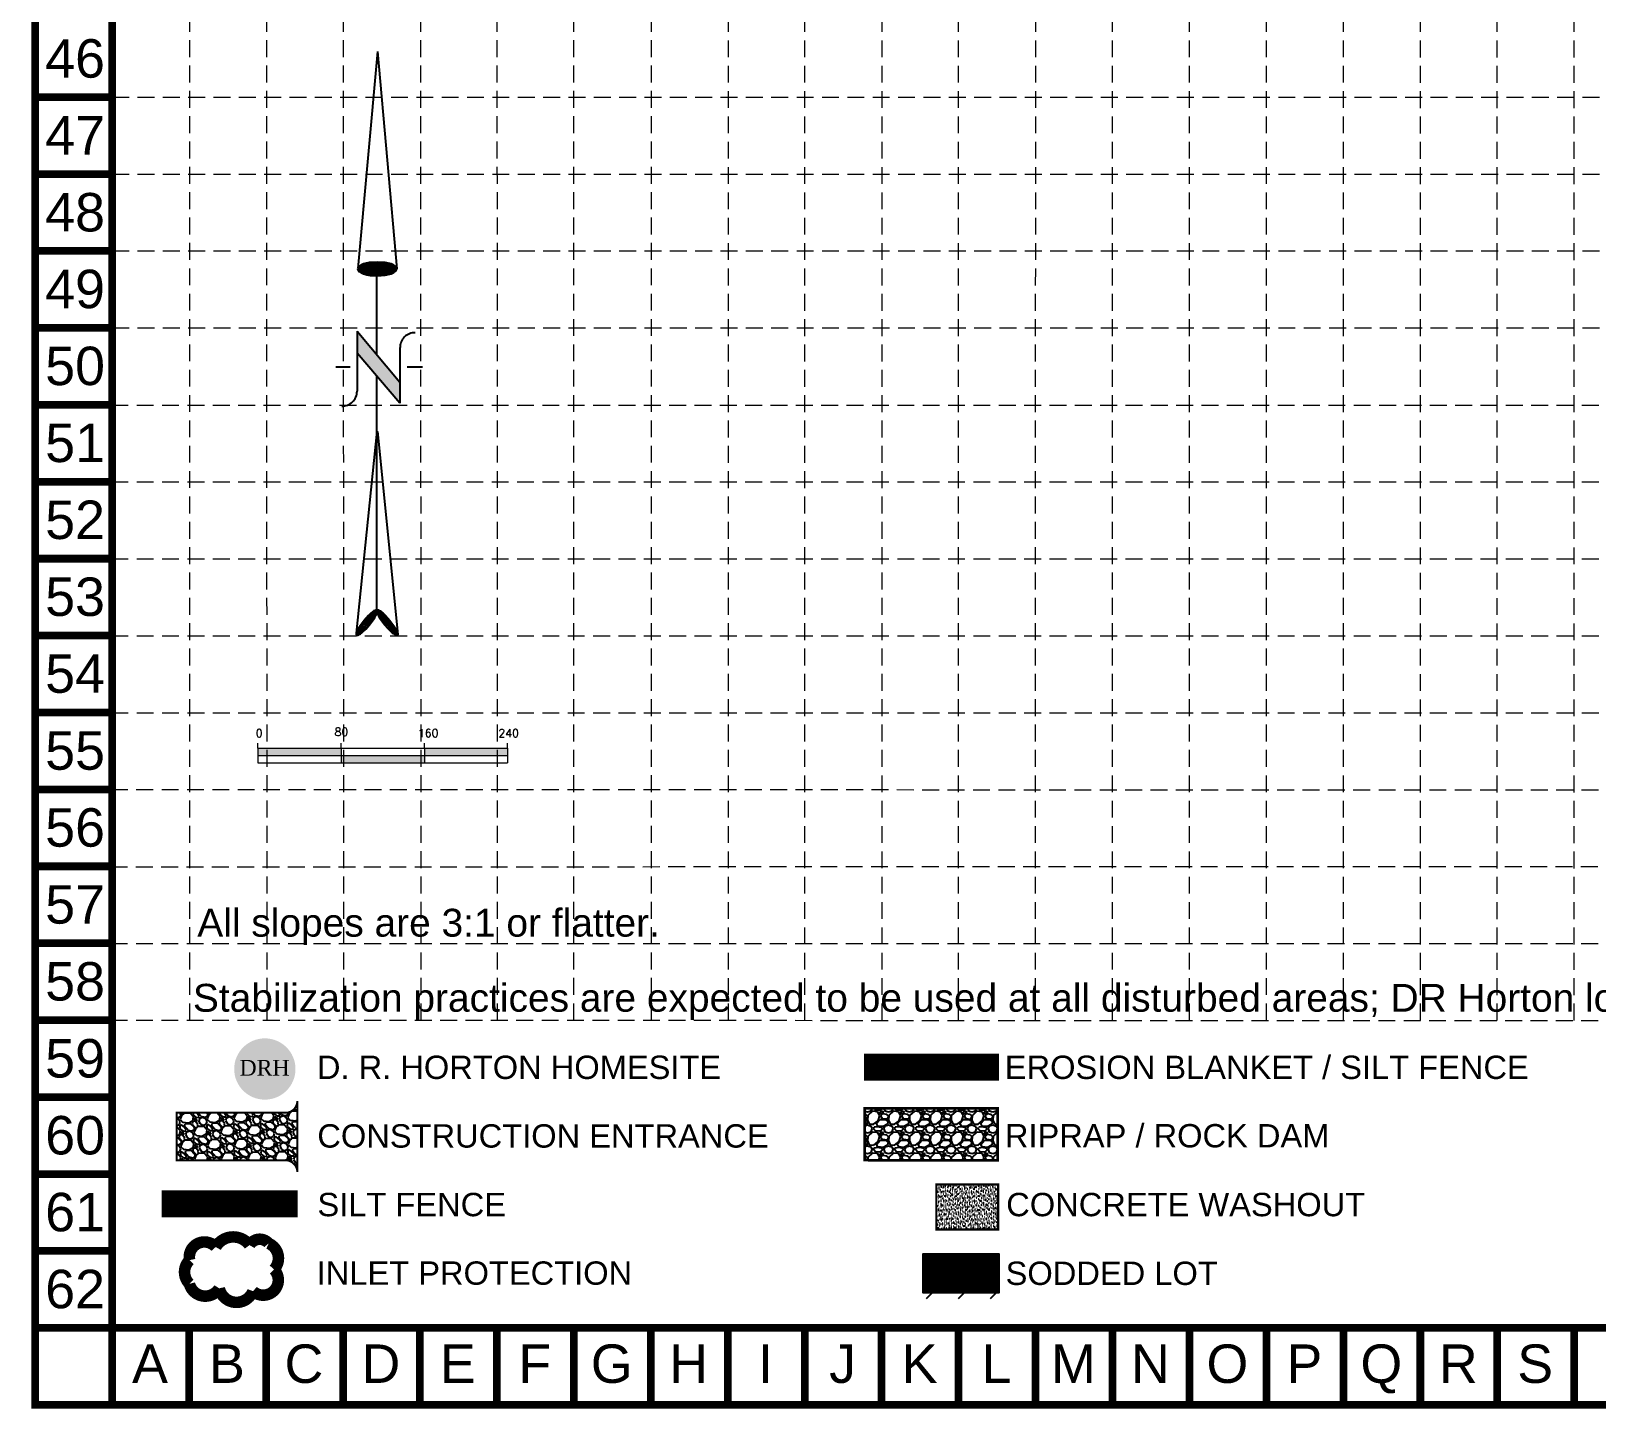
# Model space of a CAD drawing. Header units: inches. Extents: x 4200 to 7167, y -457 to 4285.
# Drawn here: x 4200 to 5705, y -457 to 867 of the extents above; entities that cross this region are included whole.
import ezdxf
from ezdxf.enums import TextEntityAlignment as Align

# ---------------------------------------------------------------- set-up
doc = ezdxf.new("R2010")
doc.units = ezdxf.units.IN
doc.header["$MEASUREMENT"] = 0
doc.linetypes.add('DASHED', pattern=[0.75, 0.5, -0.25])
doc.linetypes.add('HIDDEN', pattern=[0.375, 0.25, -0.125])
doc.layers.add('0339al - Level 22', color=7, linetype='Continuous', lineweight=0)
doc.layers.add('Level 1', color=7, linetype='Continuous', lineweight=0)
for name, color, linetype in [('BASE', 7, 'Continuous'), ('GRID', 254, 'DASHED'), ('LEGEND', 7, 'Continuous'), ('NARROW', 7, 'Continuous')]:
    doc.layers.add(name, color=color, linetype=linetype)
doc.styles.add('DRHorton', font='dutcheb.ttf')
doc.styles.add('L120', font='simplex.shx', dxfattribs={"height": 4.8})
doc.styles.add("L200'", font='ARIAL.TTF', dxfattribs={"height": 0.001969})
doc.styles.get("Standard").update_dxf_attribs({"font": 'ARIAL.TTF'})

# ---------------------------------------------------------------- blocks, each defined once
blk = doc.blocks.new('North Arrow')
at = {"layer": 'NARROW'}
for p, q in [((32.43, 3.06), (32.43, 4.63)), ((0, 0), (22.36, 2)), ((28.77, -2.09), (34.02, 2.32)), ((36.18, 2.33), (30.46, 2.33)), ((36.16, 2.32), (31.04, -2.09)), ((39.1, 0.01), (59.96, 2.11)), ((0, 0), (22.33, -2.02)), ((31.2, -0.05), (21.66, -0.05)), ((21.66, -0.05), (21.66, -0.05)), ((57.45, -0.05), (33.41, -0.05)), ((59.83, -2.14), (39.04, -0.01)), ((57.69, -0.03), (57.77, -0.01)), ((57.77, -0.05), (57.69, -0.03)), ((28.77, -2.09), (34.95, -2.09)), ((32.43, -4.26), (32.43, -2.8))]:
    blk.add_line(p, q, dxfattribs=at)
blk.add_lwpolyline([(22.36, -2.03), (22.59, -1.93, 0.091577), (22.87, -1.44, 0.048306), (23.03, -0.75), (23.07, -0.01), (23.01, 0.82, 0.048306), (22.87, 1.42, 0.091577), (22.59, 1.91), (22.36, 2.01), (22.14, 1.91, 0.091577), (21.86, 1.42, 0.048306), (21.72, 0.82), (21.66, -0.01), (21.72, -0.83, 0.048306), (21.86, -1.44, 0.091577), (22.14, -1.93)], format="xyb", close=True, dxfattribs=at)
for points in [[(57.46, -0.03), (57.44, 0.08, -0.066818), (57.67, 0.47, -0.03073), (58.01, 0.84), (58.52, 1.29), (59.07, 1.7, -0.03073), (59.5, 1.95, -0.066818), (59.93, 2.1), (60.04, 2.06)], [(60.04, 2.06), (60.05, 1.95, -0.066818), (59.82, 1.56, -0.03073), (59.43, 1.14), (58.97, 0.74), (58.42, 0.33, -0.03073), (57.99, 0.08, -0.036692), (57.76, -0.02)], [(57.46, -0.04), (57.44, -0.15, 0.066818), (57.67, -0.54, 0.03073), (58.01, -0.9), (58.52, -1.36), (59.07, -1.77, 0.03073), (59.5, -2.02, 0.066818), (59.93, -2.17), (60.04, -2.13)], [(60.04, -2.13), (60.05, -2.01, 0.066818), (59.82, -1.63, 0.03073), (59.43, -1.2), (58.97, -0.8), (58.42, -0.4, 0.03073), (57.99, -0.15, 0.036692), (57.76, -0.05)]]:
    blk.add_lwpolyline(points, format="xyb", dxfattribs=at)
for centre, start, end in [((30.46, 3.86), 178.8769, 270), ((34.95, -3.62), 358.8769, 90)]:
    blk.add_arc(centre, 1.53, start, end, dxfattribs=at)
for points in [[(23.02, 0.75), (21.85, 1.42), (22.87, 1.44), (22.14, 1.91)], [(22.87, 1.44), (22.14, 1.91), (22.59, 1.91), (22.36, 2)], [(31.05, -2.09), (36.15, 2.36), (28.75, -2.06), (34.01, 2.36)], [(59.26, 1), (58.69, 1.42), (59.45, 1.15), (59, 1.65)], [(59.45, 1.15), (59, 1.65), (59.62, 1.34), (59.28, 1.82)], [(59.62, 1.34), (59.28, 1.82), (59.81, 1.55), (59.49, 1.95)], [(59.81, 1.55), (59.49, 1.95), (59.93, 1.73), (59.69, 2.04)], [(59.93, 1.73), (59.69, 2.04), (60.05, 1.94), (59.93, 2.1)], [(60.05, 1.94), (59.93, 2.1), (60.04, 2.06)], [(23.03, -0.76), (21.67, -0.05), (23.07, -0.05), (21.72, 0.82)], [(23.07, -0.05), (21.72, 0.82), (23.02, 0.75), (21.85, 1.42)], [(57.44, 0.08), (57.7, -0.01), (57.5, 0.21), (57.77, -0.01)], [(57.45, -0.04), (57.69, -0.02), (57.44, 0.08), (57.7, -0.01)], [(57.5, 0.21), (57.77, -0.01), (57.6, 0.39), (57.94, 0.06)], [(57.6, 0.39), (57.94, 0.06), (57.68, 0.5), (58.07, 0.13)], [(57.68, 0.5), (58.07, 0.13), (57.84, 0.66), (58.29, 0.26)], [(57.84, 0.66), (58.29, 0.26), (58.03, 0.86), (58.52, 0.41)], [(58.03, 0.86), (58.52, 0.41), (58.26, 1.07), (58.73, 0.57)], [(58.26, 1.07), (58.73, 0.57), (58.52, 1.3), (59.05, 0.81)], [(58.52, 1.3), (59.05, 0.81), (58.7, 1.42), (59.26, 0.99)], [(22.87, -1.44), (21.72, -0.87), (23.03, -0.76), (21.67, -0.05)], [(22.58, -1.93), (21.86, -1.45), (22.87, -1.44), (21.72, -0.87)], [(22.36, -2.01), (22.14, -1.93), (22.58, -1.93), (21.86, -1.45)], [(57.44, -0.14), (57.69, -0.02), (57.45, -0.04), (57.69, -0.02)], [(57.46, -0.19), (57.7, -0.03), (57.44, -0.14), (57.69, -0.02)], [(57.53, -0.33), (57.76, -0.05), (57.46, -0.19), (57.7, -0.03)], [(57.63, -0.48), (57.9, -0.1), (57.53, -0.33), (57.76, -0.05)], [(57.78, -0.66), (58.09, -0.2), (57.63, -0.48), (57.9, -0.1)], [(57.97, -0.87), (58.34, -0.35), (57.78, -0.66), (58.09, -0.2)], [(58.24, -1.11), (58.61, -0.54), (57.97, -0.87), (58.34, -0.35)], [(58.61, -1.43), (58.93, -0.77), (58.24, -1.11), (58.61, -0.54)], [(58.91, -1.64), (59.2, -1), (58.61, -1.43), (58.93, -0.77)], [(59.12, -1.79), (59.57, -1.36), (58.92, -1.65), (59.2, -1.01)], [(59.35, -1.93), (59.81, -1.62), (59.12, -1.79), (59.57, -1.36)], [(59.54, -1.32), (59.41, -1.18), (59.21, -1.01)], [(59.58, -2.05), (59.93, -1.79), (59.35, -1.93), (59.81, -1.62)], [(59.78, -2.13), (60.05, -2.01), (59.58, -2.05), (59.93, -1.79)], [(59.92, -2.17), (60.04, -2.13), (59.78, -2.13), (60.05, -2.01)]]:
    blk.add_solid(points, dxfattribs=at)
blk = doc.blocks.new('DRHorton')
h = blk.add_hatch(color=1)
h.paths.add_polyline_path([(78.7, 25.78, 1), (40.43, 25.78, 1)])
h.paths.add_polyline_path([(42.33, 17.91), (76.5, 17.91), (76.5, 34.87), (42.33, 34.87)], flags=24)
at = {"layer": 'BASE', "color": 176, "style": 'DRHorton'}
blk.add_text('DRH', height=9.814, dxfattribs=at).set_placement((59.39, 21.64), align=Align.CENTER)
blk = doc.blocks.new('A$C6D3746FF')
h = blk.add_hatch(color=7)
h.paths.add_polyline_path([(82.1, 7.2), (82.1, 14.4), (2.1, 14.4), (2.1, 7.2)])
h.paths.add_polyline_path([(82.1, 7.2), (82.1, 0), (162.1, 0), (162.1, 7.2)])
h.paths.add_polyline_path([(162.1, 14.4), (162.1, 7.2), (242.1, 7.2), (242.1, 14.4)])
at = {"color": 7}
for p, q in [((2.1, 14.4), (2.1, 19.2)), ((82.1, 14.4), (82.1, 19.2)), ((162.1, 14.4), (162.1, 19.2)), ((242.1, 14.4), (242.1, 19.2)), ((2.1, 14.4), (82.1, 14.4)), ((2.1, 14.4), (2.1, 0)), ((2.1, 7.2), (242.1, 7.2)), ((2.1, 0), (82.1, 0)), ((82.1, 14.4), (242.1, 14.4)), ((82.1, 14.4), (82.1, 0)), ((82.1, 0), (242.1, 0)), ((162.1, 14.4), (162.1, 0)), ((242.1, 14.4), (242.1, 0))]:
    blk.add_line(p, q, dxfattribs=at)
at = {"color": 7, "style": 'L120'}
for s, p in [('0', (0, 24.9)), ('80', (75.8, 26.1)), ('160', (155.9, 24.9)), ('240', (233.3, 24.9))]:
    blk.add_text(s, height=7.68, dxfattribs=at).set_placement(p)

msp = doc.modelspace()

# ---------------------------------------------------------------- hatches: boundary and pattern name
at = {"layer": 'BASE'}
h = msp.add_hatch(dxfattribs=at)
h.set_pattern_fill('AR-SAND', color=30, scale=1.736993, style=0)
h.set_pattern_definition([(37.5, (6539.8922, -415.3975), (-0.109419, 3.3468795), [0, -2.6402294, 0, -2.952888, 0, -2.8226137]), (7.5, (6539.892, -415.3975), (3.07409, 4.902048), [0, -1.4243343, 0, -2.3796805, 0, -0.9119214]), (327.5, (6537.7557, -415.3975), (5.409243, 0.00983), [0, -0.8684965, 0, -3.1265875, 0, -4.0819337]), (317.5, (6537.7557, -415.3975), (5.221621, 1.524516), [0, -0.4342483, 0, -2.049652, 0, -2.3449406])])
h.paths.add_polyline_path([(5129.5, -285.1), (5129.5, -241.7), (5070, -241.7), (5070, -285.1)])
at = {"layer": 'LEGEND'}
h = msp.add_hatch(dxfattribs=at)
h.set_pattern_fill('GRAVEL', color=4, scale=18.259564, angle=-43.9343, style=0)
h.set_pattern_definition([(184.078545, (-21182.9604, -11241.8519), (-219.216723714, -16.991803006), [2.456569, -243.200743]), (141.0354448, (-21185.4108, -11242.0266), (170.461510197, -138.879699247), [4.215549, -417.339232]), (88.576145, (-21188.6885, -11239.3757), (-7.86632891, -271.33393736), [2.972438, -294.271722]), (223.339445, (-21196.9841, -11237.7221), (266.530910165, 250.318520968), [3.838854, -380.0465]), (248.899445, (-21199.7761, -11240.3568), (86.281886766, 221.138001114), [3.7643, -372.666258]), (313.339445, (-21201.1312, -11243.8687), (-250.318520968, 266.530910165), [3.838854, -380.0465]), (353.7599448, (-21198.49656, -11246.6607), (-297.632670499, 33.204474351), [5.076688, -502.59175]), (28.3210448, (-21193.44995, -11247.2125), (370.765474433, 200.602560846), [4.792917, -474.498899]), (77.495345, (-21189.2307, -11244.9387), (59.502838537, 272.294576368), [3.851855, -381.334073]), (131.302145, (-21188.3967, -11241.1782), (131.97419078, -152.50914776), [4.397487, -215.47679]), (178.4631448, (-21191.2992, -11237.87466), (-297.152393604, 7.38599601), [5.686905, -563.003993]), (94.879845, (-21184.0929, -11250.396), (-16.03123933, 167.57981925), [1.94101, -192.160806]), (127.534945, (-21184.258, -11248.462), (145.603623796, -190.996864833), [3.69276, -365.584067]), (181.065745, (-21186.508, -11245.534), (-12.669083, -13.1493814), [2.582286, -23.240627]), (159.264345, (-21185.908, -11243.069), (91.08505783, -37.04661997), [1.390612, -137.670085]), (247.867145, (-21187.2085, -11242.5766), (24.85786458, 52.1172134), [1.96661, -96.364157]), (347.029545, (-21187.9494, -11244.3983), (64.78629547, -11.70842494), [3.194127, -103.276516]), (117.630845, (-21184.837, -11245.115), (13.6297014, -38.48752), [2.30967, -55.432148]), (332.455245, (-21194.8351, -11235.2286), (169.50094663, -87.24278261), [3.235595, -320.324706]), (26.411945, (-21191.9663, -11236.7248), (-191.957343533, -93.966922134), [2.714485, -268.733457]), (249.264345, (-21182.303, -11242.4854), (37.04661997, 91.08505783), [2.781206, -136.279491]), (299.676245, (-21183.2877, -11245.0864), (-93.486656898, 166.1388546), [3.235595, -320.324706]), (295.509745, (-21202.69, -11243.3812), (-40.40880325, 89.64412067), [3.120194, -152.889596]), (250.840845, (-21201.3462, -11246.1972), (73.61312946, 207.98849156), [2.614368, -258.822805]), (22.867145, (-21194.8406, -11255.7614), (89.64416396, 40.40870795), [2.781206, -136.279491]), (333.419745, (-21192.2779, -11254.6807), (-221.618177913, 112.10061671), [3.060869, -303.025211]), (25.509745, (-21201.2838, -11249.5536), (-89.64412067, -40.40880325), [1.560097, -154.449693]), (57.375645, (-21195.6295, -11255.0013), (37.5269797, 65.2665681), [0.931055, -92.17481]), (122.029545, (-21195.1276, -11254.217), (26.7790846, -51.1565959), [3.7643, -71.5218]), (142.074745, (-21197.124, -11251.02585), (144.16284001, -113.541419286), [3.48849, -345.359993]), (259.755845, (-21189.0896, -11245.582), (12.1887577, 38.9678447), [2.633431, -63.202359]), (309.2229448, (-21189.558, -11248.1732), (198.201146035, -241.67319598), [4.597649, -455.166439]), (17.011145, (-21186.6507, -11251.735), (-141.2810679, -41.36932941), [1.879932, -186.113786]), (46.065745, (-21184.853, -11251.185), (-0.480298, 25.818456), [1.095574, -17.16399]), (76.322145, (-21197.0069, -11250.378), (-36.086142733, -142.721924814), [2.536692, -251.133282]), (4.078545, (-21196.4071, -11247.9132), (219.216723714, 16.991803006), [4.913137, -240.744175]), (316.065745, (-21191.506, -11247.564), (25.818456, 0.480298), [4.747487, -13.512078]), (281.370545, (-21188.0875, -11250.8577), (-42.810034763, 218.73647223), [2.887093, -285.821963]), (210.120345, (-21187.5183, -11253.6882), (-63.82569374, -39.92843314), [2.658629, -130.273007]), (163.7117448, (-21189.818, -11255.0223), (-376.529001766, 109.218575032), [4.328704, -428.542369]), (131.4918448, (-21193.97294, -11253.80825), (-158.272898844, 177.847343977), [4.57948, -453.368073])])
edge = h.paths.add_edge_path()
edge.add_line((4455.6, -229.9), (4455.6, -161.4))
edge.add_arc((4444.2, -161.4), 11.4, -89.9609, 0, ccw=False)
edge.add_line((4444.2, -172.8), (4339.6, -172.8))
edge.add_line((4339.6, -172.8), (4339.6, -218.5))
edge.add_line((4339.6, -218.5), (4444.2, -218.5))
edge.add_arc((4444.2, -229.9), 11.4, 0, 90.0391, ccw=False)
at = {"layer": 'LEGEND', "linetype": 'Continuous'}
h = msp.add_hatch(dxfattribs=at)
h.set_pattern_fill('GRAVEL', color=240, scale=20.068705, style=0)
h.set_pattern_definition([(228.0128, (3573.2927, -1231.9165), (-160.5496065, -180.6183741), [2.69996, -267.29685]), (184.9697, (3571.4865, -1233.9234), (240.82448402, 20.0685308), [4.63322, -458.68882]), (132.5104, (3566.8707, -1234.3248), (200.6868662, -220.75593175), [3.26694, -323.4279]), (267.2737, (3559.0439, -1239.342), (20.06862532, 401.3741108), [4.2192, -417.70116]), (292.8337, (3558.8432, -1243.5564), (-100.343725, 240.8243909), [4.13726, -409.58969]), (357.2737, (3560.4487, -1247.3694), (-401.3741108, 20.06862532), [4.2192, -417.70116]), (37.6942, (3564.6632, -1247.5701), (-260.89331558, -200.68685988), [5.57968, -552.38808]), (72.2553, (3569.0783, -1244.15844), (140.4811527, 441.5114397), [5.2678, -521.51182]), (121.4296, (3570.6838, -1239.1413), (-160.5498072, 260.89306855), [4.2335, -419.1163]), (175.2364, (3568.4762, -1235.5289), (220.7557767, -20.0685353), [4.83319, -236.82603]), (222.3974, (3563.65973, -1235.1275), (-240.82461044, -220.75559877), [6.25036, -618.78591]), (138.8141, (3578.912, -1239.5426), (-140.4809958, 120.4121775), [2.13332, -211.19992]), (171.4692, (3577.3065, -1238.1378), (260.89313374, -40.13756923), [4.05863, -401.8058]), (225, (3573.293, -1237.536), (-2e-15, -20.06871), [2.83814, -25.54329]), (203.1986, (3571.888, -1235.1275), (100.3435208, 40.137437), [1.5284, -151.31031]), (291.8014, (3570.483, -1235.7296), (-20.0687034, 60.206121), [2.16146, -105.91183]), (30.9638, (3571.286, -1237.7365), (60.206076, 40.1374603), [3.5106, -113.50906]), (161.5651, (3574.296, -1235.93), (40.13742, -20.068673), [2.53851, -60.92431]), (16.3895, (3558.8432, -1235.7296), (200.68709655, 60.2059694), [3.55617, -352.06219]), (70.3462, (3562.2549, -1234.7262), (-80.2747256, -220.7558005), [2.98343, -295.35932]), (293.1986, (3574.2961, -1231.9165), (-40.137437, 100.3435208), [3.05676, -149.78194]), (343.6105, (3575.5003, -1234.7262), (-200.68709655, 60.2059694), [3.55617, -352.06219]), (339.444, (3558.8432, -1248.1722), (-100.3435632, 40.13733), [3.42934, -168.03776]), (294.7751, (3562.0542, -1249.3763), (-100.3433695, 220.7558263), [2.8734, -284.46673]), (66.8014, (3574.4968, -1251.9852), (40.137437, 100.3435208), [3.05676, -149.78194]), (17.354, (3575.701, -1249.1756), (-260.8932087, -80.27471064), [3.36414, -333.04867]), (69.444, (3564.6632, -1251.9852), (-40.13733, -100.3435632), [1.71467, -169.75243]), (101.3099, (3573.2927, -1251.9852), (-20.068658, 80.274836), [1.0233, -101.3074]), (165.9638, (3573.092, -1250.982), (60.206127, -20.068666), [4.13726, -78.60812]), (186.009, (3569.0783, -1249.9784), (200.68704743, 20.06869155), [3.83413, -379.57795]), (303.6901, (3571.286, -1239.5426), (-20.068732, 40.137402), [2.89435, -69.4644]), (353.1572, (3572.8913, -1241.9509), (341.1679764, -40.137571), [5.05318, -500.26391]), (60.9454, (3577.9085, -1242.553), (-80.2748215, -140.4809444), [2.0662, -204.55377]), (90, (3578.912, -1240.747), (-20.0687, 20.0687), [1.20412, -18.86458]), (120.2564, (3568.6769, -1249.3763), (80.2747184, -140.480986), [2.78802, -276.01534]), (48.0128, (3567.2721, -1246.968), (160.5496065, 180.6183741), [5.39993, -264.59689]), (0, (3570.884, -1242.954), (20.0687, 20.0687), [5.21786, -14.85084]), (325.3048, (3576.1023, -1242.9543), (-200.6869372, 140.4811095), [3.17314, -314.14094]), (254.0546, (3578.7113, -1244.7605), (-20.068703, -80.2748235), [2.92204, -143.18034]), (207.646, (3577.9085, -1247.5701), (-381.30531547, -200.68720722), [4.75759, -471.00196]), (175.4261, (3573.6941, -1249.7777), (-260.89317937, 20.0686009), [5.03321, -498.28737])])
h.paths.add_polyline_path([(5001.2, -218.4), (5129, -218.6), (5129, -168.5), (5001.2, -168.6)])
at = {"layer": 'LEGEND'}
h = msp.add_hatch(dxfattribs=at)
h.set_pattern_fill('ANSI31', color=2, scale=8.674909, style=0)
h.set_pattern_definition([(45, (4969.0534, -437.3955), (-0.766761, 0.766761), [])])
h.paths.add_polyline_path([(5057, -308.8), (5057, -311), (5057, -345.8), (5130.4, -345.8), (5130.4, -308.8)])
h = msp.add_hatch(dxfattribs=at)
h.set_pattern_fill('ANSI31', color=2, scale=173.498175, style=0)
h.set_pattern_definition([(45, (4969.053, -443.086), (-15.3352, 15.3352), [])])
h.paths.add_polyline_path([(5057, -314.5), (5057, -316.7), (5057, -351.5), (5130.4, -351.5), (5130.4, -314.5)])

# ---------------------------------------------------------------- linework, layer by layer
at = {"layer": 'BASE', "const_width": 7.4}
for points in [[(7163, -453.7), (7163, 4281.3), (4203.6, 4281.3), (4203.6, -453.7)], [(7089, -379.7), (7089, 4207.3), (4277.6, 4207.3), (4277.6, -379.7)]]:
    msp.add_lwpolyline(points, close=True, dxfattribs=at)
for points in [[(4277.6, 804), (4203.6, 804)], [(4277.6, 730), (4203.6, 730)], [(4277.6, 656.1), (4203.6, 656.1)], [(4277.6, 582.1), (4203.6, 582.1)], [(4277.6, 508.1), (4203.6, 508.1)], [(4277.6, 434.1), (4203.6, 434.1)], [(4277.6, 360.1), (4203.6, 360.1)], [(4277.6, 286.1), (4203.6, 286.1)], [(4277.6, 212.2), (4203.6, 212.2)], [(4277.6, 138.2), (4203.6, 138.2)], [(4277.6, 64.2), (4203.6, 64.2)], [(4277.6, -9.8), (4203.6, -9.8)], [(4277.6, -83.8), (4203.6, -83.8)], [(4277.6, -157.8), (4203.6, -157.8)], [(4277.6, -231.8), (4203.6, -231.8)], [(4277.6, -305.7), (4203.6, -305.7)], [(4277.6, -379.7), (4203.6, -379.7)], [(4277.6, -379.7), (4277.6, -453.7)], [(4351.6, -379.7), (4351.6, -453.7)], [(4425.6, -379.7), (4425.6, -453.7)], [(4499.6, -379.7), (4499.6, -453.7)], [(4573.5, -379.7), (4573.5, -453.7)], [(4647.5, -379.7), (4647.5, -453.7)], [(4721.5, -379.7), (4721.5, -453.7)], [(4795.5, -379.7), (4795.5, -453.7)], [(4869.5, -379.7), (4869.5, -453.7)], [(4943.5, -379.7), (4943.5, -453.7)], [(5017.4, -379.7), (4943.5, -379.7)], [(5017.4, -379.7), (5017.4, -453.7)], [(5091.4, -379.7), (5091.4, -453.7)], [(5165.4, -379.7), (5165.4, -453.7)], [(5239.4, -379.7), (5239.4, -453.7)], [(5313.4, -379.7), (5313.4, -453.7)], [(5387.4, -379.7), (5387.4, -453.7)], [(5461.3, -379.7), (5461.3, -453.7)], [(5535.3, -379.7), (5535.3, -453.7)], [(5609.3, -379.7), (5609.3, -453.7)], [(5683.3, -379.7), (5683.3, -453.7)]]:
    msp.add_lwpolyline(points, dxfattribs=at)
at = {"layer": 'BASE', "color": 30, "linetype": 'Continuous', "const_width": 2.17}
msp.add_lwpolyline([(5070, -285.1), (5129.5, -285.1), (5129.5, -241.7), (5070, -241.7)], close=True, dxfattribs=at)
at = {"layer": 'GRID', "color": 252, "linetype": 'HIDDEN', "lineweight": 0, "ltscale": 65}
for p, q in [((4352.3, -83.8), (4351.9, 4204.5)), ((4426.6, -83.8), (4425.6, 4204.5)), ((4500.3, -83.8), (4499.6, 4204.3)), ((4574.7, -83.8), (4573.5, 4204.2)), ((4648, -83.8), (4647.7, 4204.7)), ((4721.5, -83.8), (4721.8, 4204.6)), ((4796.1, -83.8), (4795.7, 4204.3)), ((4870.3, -83.9), (4869.6, 4204.4)), ((4943.7, -83.9), (4943.7, 4204.3)), ((5017.9, -83.9), (5017.8, 4204.3)), ((5091.4, -83.9), (5091.6, 4204.3)), ((5165.4, -83.9), (5165.9, 4204.2)), ((5239.4, -83.9), (5239.4, 4207.3)), ((5313.4, -83.9), (5313.4, 4207.3)), ((5387.4, -83.9), (5387.4, 4207.3)), ((5461.3, -83.9), (5461.3, 4207.3)), ((5535.3, -84), (5535.3, 4207.3)), ((5609.3, -84), (5609.3, 4207.3)), ((5683.3, -84), (5683.3, 4207.3)), ((4277.6, 804), (7089, 804)), ((4277.6, 730), (7089, 730)), ((4277.6, 656.1), (7089, 656.1)), ((4277.6, 582.1), (7089, 582.1)), ((4276.9, 507.8), (7088.3, 507.8)), ((4276.9, 433.9), (7088.3, 433.9)), ((4276.9, 359.9), (7088.3, 359.9)), ((4276.9, 285.9), (7088.3, 285.9)), ((4276.9, 211.9), (7088.3, 211.9)), ((4276.5, 138), (7085.9, 137.8)), ((4276, 63.8), (7085.9, 64.3)), ((4276.2, -10), (7086.2, -10.2)), ((4276.2, -83.8), (7086.1, -84.2))]:
    msp.add_line(p, q, dxfattribs=at)
at = {"layer": 'LEGEND', "color": 84, "const_width": 26.1}
msp.add_lwpolyline([(5000.6, -129), (5130.2, -129)], dxfattribs=at)
at = {"layer": 'LEGEND', "color": 4, "const_width": 1.83}
msp.add_lwpolyline([(4455.6, -229.9), (4455.6, -161.4, -0.414014), (4444.2, -172.8), (4339.6, -172.8), (4339.6, -218.5), (4444.2, -218.5, -0.414413)], format="xyb", close=True, dxfattribs=at)
at = {"layer": 'LEGEND', "color": 240, "linetype": 'Continuous', "const_width": 2.51}
msp.add_lwpolyline([(5001.2, -218.4), (5129, -218.6), (5129, -168.5), (5001.2, -168.6)], close=True, dxfattribs=at)
at = {"layer": 'LEGEND', "color": 200, "const_width": 26.1}
msp.add_lwpolyline([(4325.3, -260.4), (4456.1, -260.4)], dxfattribs=at)
at = {"layer": 'LEGEND', "color": 170, "ltscale": 100, "const_width": 11.1}
msp.add_lwpolyline([(4377.2, -301.9, 0.520567), (4377.2, -301.9, 0.765195), (4352.1, -314.5, 0.417879), (4351.9, -337.3, 0.6649), (4380.6, -341.6, 0.744833), (4413, -344.4, 0.975642), (4433.2, -323.5, 0.520567), (4428.1, -298.4, 0.520567), (4409.7, -300.1, 0.540264), (4377.2, -301.9)], format="xyb", close=True, dxfattribs=at)
at = {"layer": 'LEGEND', "color": 2}
msp.add_lwpolyline([(5057, -311), (5057, -345.8), (5130.4, -345.8), (5130.4, -308.8), (5057, -308.8)], close=True, dxfattribs=at)
at = {"layer": 'Level 1', "color": 7, "linetype": 'Continuous', "lineweight": 0}
msp.add_line((4255, 747.6), (4255, 747.6), dxfattribs=at)

# ---------------------------------------------------------------- block references
at = {"layer": '0339al - Level 22'}
msp.add_blockref('A$C6D3746FF', (4415.7, 163.6), dxfattribs=at)
at = {"layer": 'BASE', "xscale": 9.349999999999994, "yscale": 9.349999999999994, "zscale": 9.35, "rotation": 270}
msp.add_blockref('North Arrow', (4532.6, 847.9), dxfattribs=at)
at = {"layer": 'LEGEND', "xscale": 1.539999999999964, "yscale": 1.540000000000077, "zscale": 1.54}
msp.add_blockref('DRHorton', (4332.7, -170.4), dxfattribs=at)

# ---------------------------------------------------------------- texts
at = {"layer": 'BASE'}
for s, height, p in [('46', 36.99, (4242, 841.2)), ('47', 36.99, (4242, 767.3)), ('48', 36.99, (4242, 693.3)), ('49', 36.99, (4242, 619.5)), ('50', 36.99, (4242, 545.5)), ('51', 36.99, (4242, 471.5)), ('52', 36.99, (4242, 397.5)), ('53', 36.99, (4242, 323.5)), ('54', 36.99, (4242, 249.6)), ('55', 36.99, (4242, 175.6)), ('56', 36.99, (4242, 101.6)), ('57', 36.99, (4242, 27.6)), ('58', 36.99, (4242, -46.4)), ('59', 36.99, (4242, -120.4)), ('60', 36.99, (4242, -194.4)), ('61', 36.99, (4242, -268.3)), ('62', 36.99, (4242, -342.3)), ('A', 37, (4314, -414.1)), ('B', 37, (4388, -414.1)), ('C', 37, (4462, -414.1)), ('D', 37, (4536, -414.1)), ('E', 37, (4610, -414.1)), ('F', 37, (4684, -414.1)), ('G', 37, (4757.9, -414.1)), ('H', 37, (4831.9, -414.1)), ('I', 37, (4905.9, -414.1)), ('J', 37, (4979.9, -414.1)), ('K', 37, (5053.9, -414.1)), ('L', 37, (5127.9, -414.1)), ('M', 37, (5201.8, -414.1)), ('N', 37, (5275.8, -414.1)), ('O', 37, (5349.8, -414.1)), ('P', 37, (5423.8, -414.1)), ('Q', 37, (5497.8, -414.1)), ('R', 37, (5571.8, -414.1)), ('S', 37, (5645.7, -414.1))]:
    msp.add_text(s, height=height, dxfattribs=at).set_placement(p, align=Align.MIDDLE_CENTER)
at = {"layer": 'BASE', "color": 7, "style": "L200'"}
for s, height, p in [('All slopes are 3:1 or flatter.', 26.766, (4359.5, -3.4)), ('Stabilization practices are expected to be used at all disturbed areas; DR Horton lots are the disturbed area.', 26.7659, (4355.3, -75.6))]:
    msp.add_text(s, height=height, dxfattribs=at).set_placement(p)
at = {"layer": 'LEGEND', "style": "L200'"}
for s, height, p in [('D. R. HORTON HOMESITE', 22.457, (4474.5, -140.3)), ('EROSION BLANKET / SILT FENCE', 22.457, (5135.8, -140.3)), ('CONSTRUCTION ENTRANCE', 22.457, (4474.9, -206.3)), ('RIPRAP / ROCK DAM', 22.457, (5135.9, -206.1)), ('SILT FENCE', 22.46, (4475, -272.3)), ('CONCRETE WASHOUT', 22.457, (5137.2, -272.3)), ('INLET PROTECTION', 22.457, (4474.3, -338.2)), ('SODDED LOT', 22.46, (5136.6, -338.4))]:
    msp.add_text(s, height=height, dxfattribs=at).set_placement(p)

doc.saveas('drawing.dxf')
